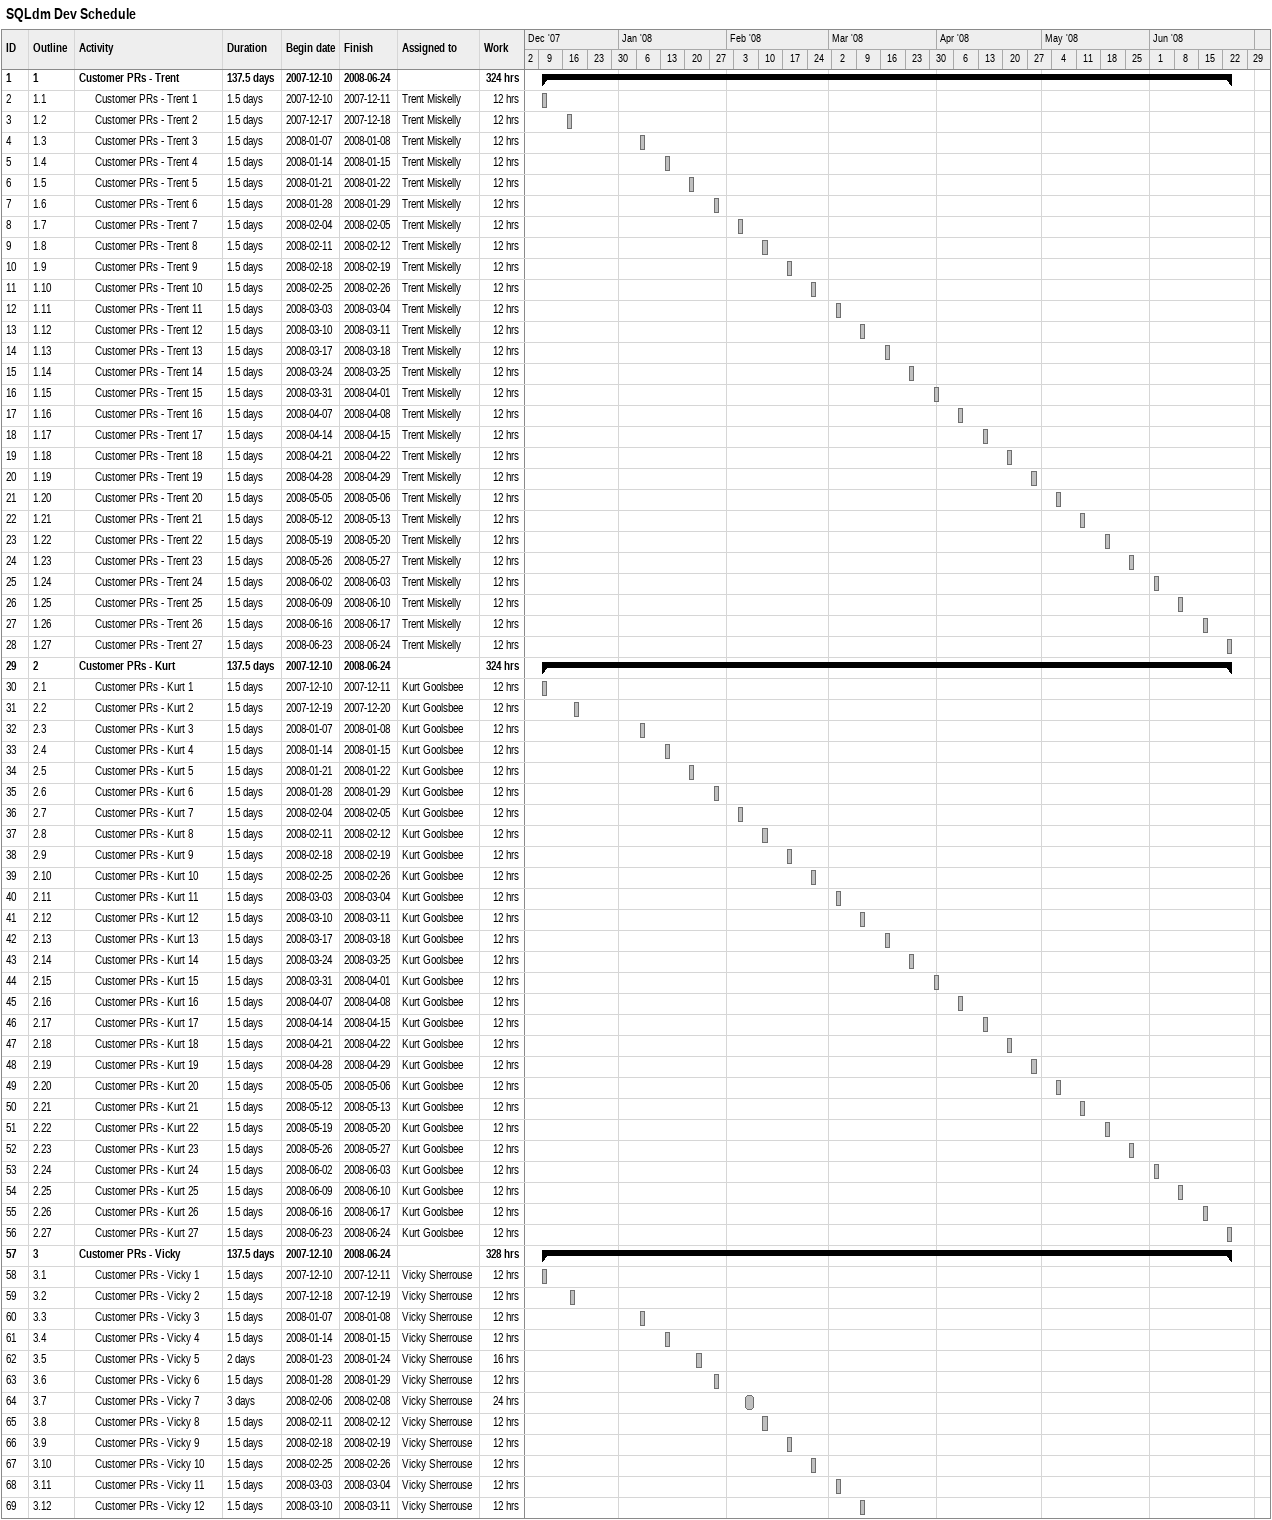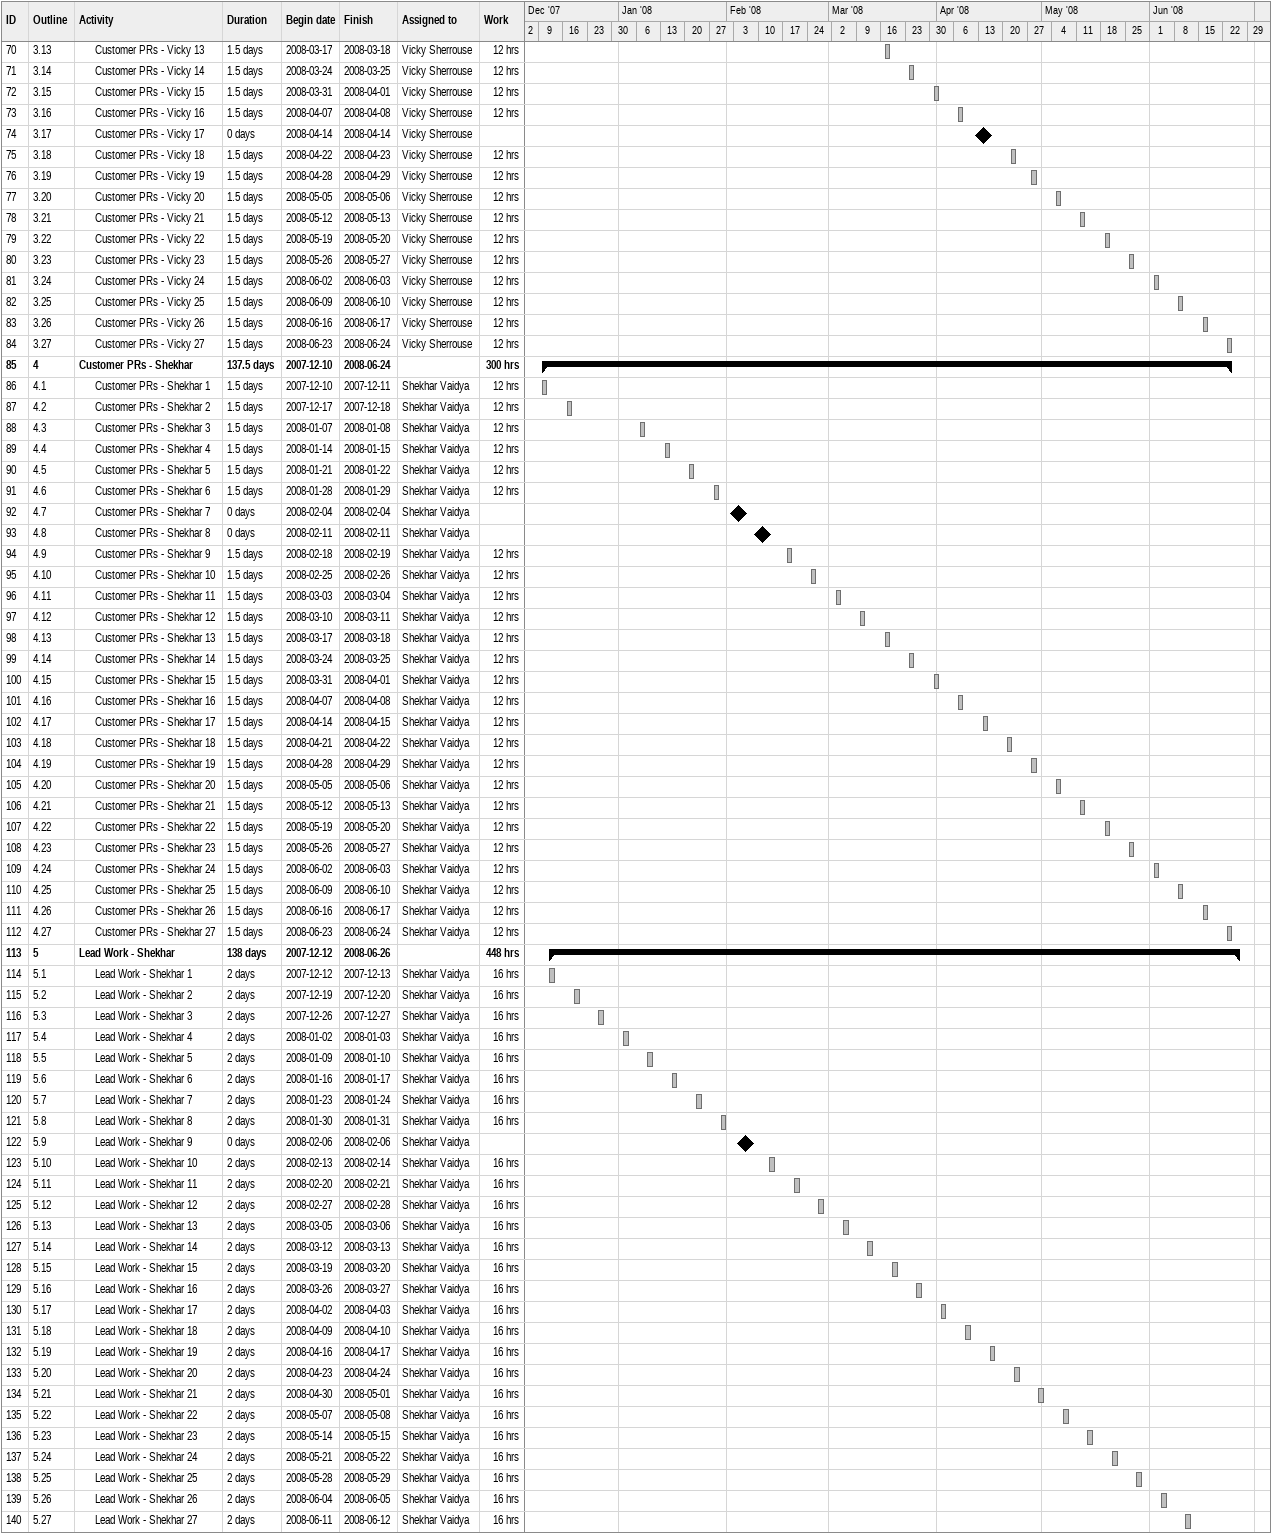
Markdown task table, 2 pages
SQLdm Dev Schedule

| ID | WBS | Task | Duration | Start | Finish | Resources | Work (h) |
|---|---|---|---|---|---|---|---|
| 1 | 1 | **Customer PRs - Trent** | 137.5d | 2007-12-10 | 2008-06-24 |  | 324 |
| 2 | 1.1 | Customer PRs - Trent 1 | 1.5d | 2007-12-10 | 2007-12-11 | Trent Miskelly | 12 |
| 3 | 1.2 | Customer PRs - Trent 2 | 1.5d | 2007-12-17 | 2007-12-18 | Trent Miskelly | 12 |
| 4 | 1.3 | Customer PRs - Trent 3 | 1.5d | 2008-01-07 | 2008-01-08 | Trent Miskelly | 12 |
| 5 | 1.4 | Customer PRs - Trent 4 | 1.5d | 2008-01-14 | 2008-01-15 | Trent Miskelly | 12 |
| 6 | 1.5 | Customer PRs - Trent 5 | 1.5d | 2008-01-21 | 2008-01-22 | Trent Miskelly | 12 |
| 7 | 1.6 | Customer PRs - Trent 6 | 1.5d | 2008-01-28 | 2008-01-29 | Trent Miskelly | 12 |
| 8 | 1.7 | Customer PRs - Trent 7 | 1.5d | 2008-02-04 | 2008-02-05 | Trent Miskelly | 12 |
| 9 | 1.8 | Customer PRs - Trent 8 | 1.5d | 2008-02-11 | 2008-02-12 | Trent Miskelly | 12 |
| 10 | 1.9 | Customer PRs - Trent 9 | 1.5d | 2008-02-18 | 2008-02-19 | Trent Miskelly | 12 |
| 11 | 1.10 | Customer PRs - Trent 10 | 1.5d | 2008-02-25 | 2008-02-26 | Trent Miskelly | 12 |
| 12 | 1.11 | Customer PRs - Trent 11 | 1.5d | 2008-03-03 | 2008-03-04 | Trent Miskelly | 12 |
| 13 | 1.12 | Customer PRs - Trent 12 | 1.5d | 2008-03-10 | 2008-03-11 | Trent Miskelly | 12 |
| 14 | 1.13 | Customer PRs - Trent 13 | 1.5d | 2008-03-17 | 2008-03-18 | Trent Miskelly | 12 |
| 15 | 1.14 | Customer PRs - Trent 14 | 1.5d | 2008-03-24 | 2008-03-25 | Trent Miskelly | 12 |
| 16 | 1.15 | Customer PRs - Trent 15 | 1.5d | 2008-03-31 | 2008-04-01 | Trent Miskelly | 12 |
| 17 | 1.16 | Customer PRs - Trent 16 | 1.5d | 2008-04-07 | 2008-04-08 | Trent Miskelly | 12 |
| 18 | 1.17 | Customer PRs - Trent 17 | 1.5d | 2008-04-14 | 2008-04-15 | Trent Miskelly | 12 |
| 19 | 1.18 | Customer PRs - Trent 18 | 1.5d | 2008-04-21 | 2008-04-22 | Trent Miskelly | 12 |
| 20 | 1.19 | Customer PRs - Trent 19 | 1.5d | 2008-04-28 | 2008-04-29 | Trent Miskelly | 12 |
| 21 | 1.20 | Customer PRs - Trent 20 | 1.5d | 2008-05-05 | 2008-05-06 | Trent Miskelly | 12 |
| 22 | 1.21 | Customer PRs - Trent 21 | 1.5d | 2008-05-12 | 2008-05-13 | Trent Miskelly | 12 |
| 23 | 1.22 | Customer PRs - Trent 22 | 1.5d | 2008-05-19 | 2008-05-20 | Trent Miskelly | 12 |
| 24 | 1.23 | Customer PRs - Trent 23 | 1.5d | 2008-05-26 | 2008-05-27 | Trent Miskelly | 12 |
| 25 | 1.24 | Customer PRs - Trent 24 | 1.5d | 2008-06-02 | 2008-06-03 | Trent Miskelly | 12 |
| 26 | 1.25 | Customer PRs - Trent 25 | 1.5d | 2008-06-09 | 2008-06-10 | Trent Miskelly | 12 |
| 27 | 1.26 | Customer PRs - Trent 26 | 1.5d | 2008-06-16 | 2008-06-17 | Trent Miskelly | 12 |
| 28 | 1.27 | Customer PRs - Trent 27 | 1.5d | 2008-06-23 | 2008-06-24 | Trent Miskelly | 12 |
| 29 | 2 | **Customer PRs - Kurt** | 137.5d | 2007-12-10 | 2008-06-24 |  | 324 |
| 30 | 2.1 | Customer PRs - Kurt 1 | 1.5d | 2007-12-10 | 2007-12-11 | Kurt Goolsbee | 12 |
| 31 | 2.2 | Customer PRs - Kurt 2 | 1.5d | 2007-12-19 | 2007-12-20 | Kurt Goolsbee | 12 |
| 32 | 2.3 | Customer PRs - Kurt 3 | 1.5d | 2008-01-07 | 2008-01-08 | Kurt Goolsbee | 12 |
| 33 | 2.4 | Customer PRs - Kurt 4 | 1.5d | 2008-01-14 | 2008-01-15 | Kurt Goolsbee | 12 |
| 34 | 2.5 | Customer PRs - Kurt 5 | 1.5d | 2008-01-21 | 2008-01-22 | Kurt Goolsbee | 12 |
| 35 | 2.6 | Customer PRs - Kurt 6 | 1.5d | 2008-01-28 | 2008-01-29 | Kurt Goolsbee | 12 |
| 36 | 2.7 | Customer PRs - Kurt 7 | 1.5d | 2008-02-04 | 2008-02-05 | Kurt Goolsbee | 12 |
| 37 | 2.8 | Customer PRs - Kurt 8 | 1.5d | 2008-02-11 | 2008-02-12 | Kurt Goolsbee | 12 |
| 38 | 2.9 | Customer PRs - Kurt 9 | 1.5d | 2008-02-18 | 2008-02-19 | Kurt Goolsbee | 12 |
| 39 | 2.10 | Customer PRs - Kurt 10 | 1.5d | 2008-02-25 | 2008-02-26 | Kurt Goolsbee | 12 |
| 40 | 2.11 | Customer PRs - Kurt 11 | 1.5d | 2008-03-03 | 2008-03-04 | Kurt Goolsbee | 12 |
| 41 | 2.12 | Customer PRs - Kurt 12 | 1.5d | 2008-03-10 | 2008-03-11 | Kurt Goolsbee | 12 |
| 42 | 2.13 | Customer PRs - Kurt 13 | 1.5d | 2008-03-17 | 2008-03-18 | Kurt Goolsbee | 12 |
| 43 | 2.14 | Customer PRs - Kurt 14 | 1.5d | 2008-03-24 | 2008-03-25 | Kurt Goolsbee | 12 |
| 44 | 2.15 | Customer PRs - Kurt 15 | 1.5d | 2008-03-31 | 2008-04-01 | Kurt Goolsbee | 12 |
| 45 | 2.16 | Customer PRs - Kurt 16 | 1.5d | 2008-04-07 | 2008-04-08 | Kurt Goolsbee | 12 |
| 46 | 2.17 | Customer PRs - Kurt 17 | 1.5d | 2008-04-14 | 2008-04-15 | Kurt Goolsbee | 12 |
| 47 | 2.18 | Customer PRs - Kurt 18 | 1.5d | 2008-04-21 | 2008-04-22 | Kurt Goolsbee | 12 |
| 48 | 2.19 | Customer PRs - Kurt 19 | 1.5d | 2008-04-28 | 2008-04-29 | Kurt Goolsbee | 12 |
| 49 | 2.20 | Customer PRs - Kurt 20 | 1.5d | 2008-05-05 | 2008-05-06 | Kurt Goolsbee | 12 |
| 50 | 2.21 | Customer PRs - Kurt 21 | 1.5d | 2008-05-12 | 2008-05-13 | Kurt Goolsbee | 12 |
| 51 | 2.22 | Customer PRs - Kurt 22 | 1.5d | 2008-05-19 | 2008-05-20 | Kurt Goolsbee | 12 |
| 52 | 2.23 | Customer PRs - Kurt 23 | 1.5d | 2008-05-26 | 2008-05-27 | Kurt Goolsbee | 12 |
| 53 | 2.24 | Customer PRs - Kurt 24 | 1.5d | 2008-06-02 | 2008-06-03 | Kurt Goolsbee | 12 |
| 54 | 2.25 | Customer PRs - Kurt 25 | 1.5d | 2008-06-09 | 2008-06-10 | Kurt Goolsbee | 12 |
| 55 | 2.26 | Customer PRs - Kurt 26 | 1.5d | 2008-06-16 | 2008-06-17 | Kurt Goolsbee | 12 |
| 56 | 2.27 | Customer PRs - Kurt 27 | 1.5d | 2008-06-23 | 2008-06-24 | Kurt Goolsbee | 12 |
| 57 | 3 | **Customer PRs - Vicky** | 137.5d | 2007-12-10 | 2008-06-24 |  | 328 |
| 58 | 3.1 | Customer PRs - Vicky 1 | 1.5d | 2007-12-10 | 2007-12-11 | Vicky Sherrouse | 12 |
| 59 | 3.2 | Customer PRs - Vicky 2 | 1.5d | 2007-12-18 | 2007-12-19 | Vicky Sherrouse | 12 |
| 60 | 3.3 | Customer PRs - Vicky 3 | 1.5d | 2008-01-07 | 2008-01-08 | Vicky Sherrouse | 12 |
| 61 | 3.4 | Customer PRs - Vicky 4 | 1.5d | 2008-01-14 | 2008-01-15 | Vicky Sherrouse | 12 |
| 62 | 3.5 | Customer PRs - Vicky 5 | 2d | 2008-01-23 | 2008-01-24 | Vicky Sherrouse | 16 |
| 63 | 3.6 | Customer PRs - Vicky 6 | 1.5d | 2008-01-28 | 2008-01-29 | Vicky Sherrouse | 12 |
| 64 | 3.7 | Customer PRs - Vicky 7 | 3d | 2008-02-06 | 2008-02-08 | Vicky Sherrouse | 24 |
| 65 | 3.8 | Customer PRs - Vicky 8 | 1.5d | 2008-02-11 | 2008-02-12 | Vicky Sherrouse | 12 |
| 66 | 3.9 | Customer PRs - Vicky 9 | 1.5d | 2008-02-18 | 2008-02-19 | Vicky Sherrouse | 12 |
| 67 | 3.10 | Customer PRs - Vicky 10 | 1.5d | 2008-02-25 | 2008-02-26 | Vicky Sherrouse | 12 |
| 68 | 3.11 | Customer PRs - Vicky 11 | 1.5d | 2008-03-03 | 2008-03-04 | Vicky Sherrouse | 12 |
| 69 | 3.12 | Customer PRs - Vicky 12 | 1.5d | 2008-03-10 | 2008-03-11 | Vicky Sherrouse | 12 |
| 70 | 3.13 | Customer PRs - Vicky 13 | 1.5d | 2008-03-17 | 2008-03-18 | Vicky Sherrouse | 12 |
| 71 | 3.14 | Customer PRs - Vicky 14 | 1.5d | 2008-03-24 | 2008-03-25 | Vicky Sherrouse | 12 |
| 72 | 3.15 | Customer PRs - Vicky 15 | 1.5d | 2008-03-31 | 2008-04-01 | Vicky Sherrouse | 12 |
| 73 | 3.16 | Customer PRs - Vicky 16 | 1.5d | 2008-04-07 | 2008-04-08 | Vicky Sherrouse | 12 |
| 74 | 3.17 | Customer PRs - Vicky 17 | 0d | 2008-04-14 | 2008-04-14 | Vicky Sherrouse |  |
| 75 | 3.18 | Customer PRs - Vicky 18 | 1.5d | 2008-04-22 | 2008-04-23 | Vicky Sherrouse | 12 |
| 76 | 3.19 | Customer PRs - Vicky 19 | 1.5d | 2008-04-28 | 2008-04-29 | Vicky Sherrouse | 12 |
| 77 | 3.20 | Customer PRs - Vicky 20 | 1.5d | 2008-05-05 | 2008-05-06 | Vicky Sherrouse | 12 |
| 78 | 3.21 | Customer PRs - Vicky 21 | 1.5d | 2008-05-12 | 2008-05-13 | Vicky Sherrouse | 12 |
| 79 | 3.22 | Customer PRs - Vicky 22 | 1.5d | 2008-05-19 | 2008-05-20 | Vicky Sherrouse | 12 |
| 80 | 3.23 | Customer PRs - Vicky 23 | 1.5d | 2008-05-26 | 2008-05-27 | Vicky Sherrouse | 12 |
| 81 | 3.24 | Customer PRs - Vicky 24 | 1.5d | 2008-06-02 | 2008-06-03 | Vicky Sherrouse | 12 |
| 82 | 3.25 | Customer PRs - Vicky 25 | 1.5d | 2008-06-09 | 2008-06-10 | Vicky Sherrouse | 12 |
| 83 | 3.26 | Customer PRs - Vicky 26 | 1.5d | 2008-06-16 | 2008-06-17 | Vicky Sherrouse | 12 |
| 84 | 3.27 | Customer PRs - Vicky 27 | 1.5d | 2008-06-23 | 2008-06-24 | Vicky Sherrouse | 12 |
| 85 | 4 | **Customer PRs - Shekhar** | 137.5d | 2007-12-10 | 2008-06-24 |  | 300 |
| 86 | 4.1 | Customer PRs - Shekhar 1 | 1.5d | 2007-12-10 | 2007-12-11 | Shekhar Vaidya | 12 |
| 87 | 4.2 | Customer PRs - Shekhar 2 | 1.5d | 2007-12-17 | 2007-12-18 | Shekhar Vaidya | 12 |
| 88 | 4.3 | Customer PRs - Shekhar 3 | 1.5d | 2008-01-07 | 2008-01-08 | Shekhar Vaidya | 12 |
| 89 | 4.4 | Customer PRs - Shekhar 4 | 1.5d | 2008-01-14 | 2008-01-15 | Shekhar Vaidya | 12 |
| 90 | 4.5 | Customer PRs - Shekhar 5 | 1.5d | 2008-01-21 | 2008-01-22 | Shekhar Vaidya | 12 |
| 91 | 4.6 | Customer PRs - Shekhar 6 | 1.5d | 2008-01-28 | 2008-01-29 | Shekhar Vaidya | 12 |
| 92 | 4.7 | Customer PRs - Shekhar 7 | 0d | 2008-02-04 | 2008-02-04 | Shekhar Vaidya |  |
| 93 | 4.8 | Customer PRs - Shekhar 8 | 0d | 2008-02-11 | 2008-02-11 | Shekhar Vaidya |  |
| 94 | 4.9 | Customer PRs - Shekhar 9 | 1.5d | 2008-02-18 | 2008-02-19 | Shekhar Vaidya | 12 |
| 95 | 4.10 | Customer PRs - Shekhar 10 | 1.5d | 2008-02-25 | 2008-02-26 | Shekhar Vaidya | 12 |
| 96 | 4.11 | Customer PRs - Shekhar 11 | 1.5d | 2008-03-03 | 2008-03-04 | Shekhar Vaidya | 12 |
| 97 | 4.12 | Customer PRs - Shekhar 12 | 1.5d | 2008-03-10 | 2008-03-11 | Shekhar Vaidya | 12 |
| 98 | 4.13 | Customer PRs - Shekhar 13 | 1.5d | 2008-03-17 | 2008-03-18 | Shekhar Vaidya | 12 |
| 99 | 4.14 | Customer PRs - Shekhar 14 | 1.5d | 2008-03-24 | 2008-03-25 | Shekhar Vaidya | 12 |
| 100 | 4.15 | Customer PRs - Shekhar 15 | 1.5d | 2008-03-31 | 2008-04-01 | Shekhar Vaidya | 12 |
| 101 | 4.16 | Customer PRs - Shekhar 16 | 1.5d | 2008-04-07 | 2008-04-08 | Shekhar Vaidya | 12 |
| 102 | 4.17 | Customer PRs - Shekhar 17 | 1.5d | 2008-04-14 | 2008-04-15 | Shekhar Vaidya | 12 |
| 103 | 4.18 | Customer PRs - Shekhar 18 | 1.5d | 2008-04-21 | 2008-04-22 | Shekhar Vaidya | 12 |
| 104 | 4.19 | Customer PRs - Shekhar 19 | 1.5d | 2008-04-28 | 2008-04-29 | Shekhar Vaidya | 12 |
| 105 | 4.20 | Customer PRs - Shekhar 20 | 1.5d | 2008-05-05 | 2008-05-06 | Shekhar Vaidya | 12 |
| 106 | 4.21 | Customer PRs - Shekhar 21 | 1.5d | 2008-05-12 | 2008-05-13 | Shekhar Vaidya | 12 |
| 107 | 4.22 | Customer PRs - Shekhar 22 | 1.5d | 2008-05-19 | 2008-05-20 | Shekhar Vaidya | 12 |
| 108 | 4.23 | Customer PRs - Shekhar 23 | 1.5d | 2008-05-26 | 2008-05-27 | Shekhar Vaidya | 12 |
| 109 | 4.24 | Customer PRs - Shekhar 24 | 1.5d | 2008-06-02 | 2008-06-03 | Shekhar Vaidya | 12 |
| 110 | 4.25 | Customer PRs - Shekhar 25 | 1.5d | 2008-06-09 | 2008-06-10 | Shekhar Vaidya | 12 |
| 111 | 4.26 | Customer PRs - Shekhar 26 | 1.5d | 2008-06-16 | 2008-06-17 | Shekhar Vaidya | 12 |
| 112 | 4.27 | Customer PRs - Shekhar 27 | 1.5d | 2008-06-23 | 2008-06-24 | Shekhar Vaidya | 12 |
| 113 | 5 | **Lead Work - Shekhar** | 138d | 2007-12-12 | 2008-06-26 |  | 448 |
| 114 | 5.1 | Lead Work - Shekhar 1 | 2d | 2007-12-12 | 2007-12-13 | Shekhar Vaidya | 16 |
| 115 | 5.2 | Lead Work - Shekhar 2 | 2d | 2007-12-19 | 2007-12-20 | Shekhar Vaidya | 16 |
| 116 | 5.3 | Lead Work - Shekhar 3 | 2d | 2007-12-26 | 2007-12-27 | Shekhar Vaidya | 16 |
| 117 | 5.4 | Lead Work - Shekhar 4 | 2d | 2008-01-02 | 2008-01-03 | Shekhar Vaidya | 16 |
| 118 | 5.5 | Lead Work - Shekhar 5 | 2d | 2008-01-09 | 2008-01-10 | Shekhar Vaidya | 16 |
| 119 | 5.6 | Lead Work - Shekhar 6 | 2d | 2008-01-16 | 2008-01-17 | Shekhar Vaidya | 16 |
| 120 | 5.7 | Lead Work - Shekhar 7 | 2d | 2008-01-23 | 2008-01-24 | Shekhar Vaidya | 16 |
| 121 | 5.8 | Lead Work - Shekhar 8 | 2d | 2008-01-30 | 2008-01-31 | Shekhar Vaidya | 16 |
| 122 | 5.9 | Lead Work - Shekhar 9 | 0d | 2008-02-06 | 2008-02-06 | Shekhar Vaidya |  |
| 123 | 5.10 | Lead Work - Shekhar 10 | 2d | 2008-02-13 | 2008-02-14 | Shekhar Vaidya | 16 |
| 124 | 5.11 | Lead Work - Shekhar 11 | 2d | 2008-02-20 | 2008-02-21 | Shekhar Vaidya | 16 |
| 125 | 5.12 | Lead Work - Shekhar 12 | 2d | 2008-02-27 | 2008-02-28 | Shekhar Vaidya | 16 |
| 126 | 5.13 | Lead Work - Shekhar 13 | 2d | 2008-03-05 | 2008-03-06 | Shekhar Vaidya | 16 |
| 127 | 5.14 | Lead Work - Shekhar 14 | 2d | 2008-03-12 | 2008-03-13 | Shekhar Vaidya | 16 |
| 128 | 5.15 | Lead Work - Shekhar 15 | 2d | 2008-03-19 | 2008-03-20 | Shekhar Vaidya | 16 |
| 129 | 5.16 | Lead Work - Shekhar 16 | 2d | 2008-03-26 | 2008-03-27 | Shekhar Vaidya | 16 |
| 130 | 5.17 | Lead Work - Shekhar 17 | 2d | 2008-04-02 | 2008-04-03 | Shekhar Vaidya | 16 |
| 131 | 5.18 | Lead Work - Shekhar 18 | 2d | 2008-04-09 | 2008-04-10 | Shekhar Vaidya | 16 |
| 132 | 5.19 | Lead Work - Shekhar 19 | 2d | 2008-04-16 | 2008-04-17 | Shekhar Vaidya | 16 |
| 133 | 5.20 | Lead Work - Shekhar 20 | 2d | 2008-04-23 | 2008-04-24 | Shekhar Vaidya | 16 |
| 134 | 5.21 | Lead Work - Shekhar 21 | 2d | 2008-04-30 | 2008-05-01 | Shekhar Vaidya | 16 |
| 135 | 5.22 | Lead Work - Shekhar 22 | 2d | 2008-05-07 | 2008-05-08 | Shekhar Vaidya | 16 |
| 136 | 5.23 | Lead Work - Shekhar 23 | 2d | 2008-05-14 | 2008-05-15 | Shekhar Vaidya | 16 |
| 137 | 5.24 | Lead Work - Shekhar 24 | 2d | 2008-05-21 | 2008-05-22 | Shekhar Vaidya | 16 |
| 138 | 5.25 | Lead Work - Shekhar 25 | 2d | 2008-05-28 | 2008-05-29 | Shekhar Vaidya | 16 |
| 139 | 5.26 | Lead Work - Shekhar 26 | 2d | 2008-06-04 | 2008-06-05 | Shekhar Vaidya | 16 |
| 140 | 5.27 | Lead Work - Shekhar 27 | 2d | 2008-06-11 | 2008-06-12 | Shekhar Vaidya | 16 |
